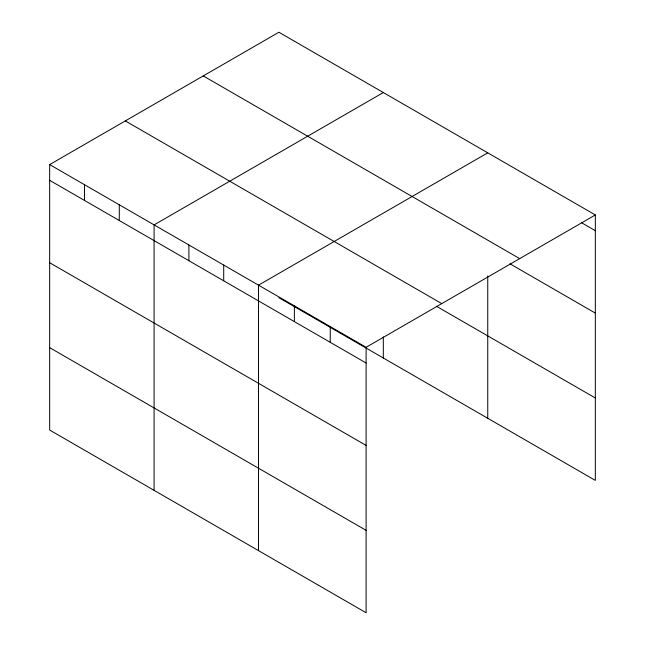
<?xml version="1.0" encoding="UTF-8"?>
<svg xmlns="http://www.w3.org/2000/svg" width="645" height="645" viewBox="0 0 645 645"><rect width="100%" height="100%" fill="white"/><g stroke="black" fill="none" stroke-linecap="round" stroke-linejoin="round"><path stroke-width="0.97" d="M366.11 445.429L366.11 347.292L49.665 164.596L49.665 430.054L366.11 612.75L366.11 445.429L49.665 262.733M49.665 164.596L278.89 32.25L595.335 214.946L595.335 480.404L278.89 297.708M383.315 92.541L154.091 224.887L154.091 490.345M487.749 152.833L258.516 285.171L258.516 550.637M366.11 347.292L595.335 214.946M581.677 222.791L595.335 230.676M203.248 75.925L519.693 258.621M509.945 263.789L595.335 313.091M125.307 120.921L441.752 303.618M436.399 306.238L595.335 397.997M49.665 180.326L366.11 363.022M49.665 347.647L366.11 530.343M487.749 275.947L487.749 418.291M383.315 336.892L383.315 357.999M330.24 326.588L330.24 342.318M294.378 305.875L294.378 321.613M223.71 265.079L223.71 280.809M188.896 244.979L188.896 260.709M119.285 204.787L119.285 220.517M84.471 184.688L84.471 200.418"/></g></svg>
